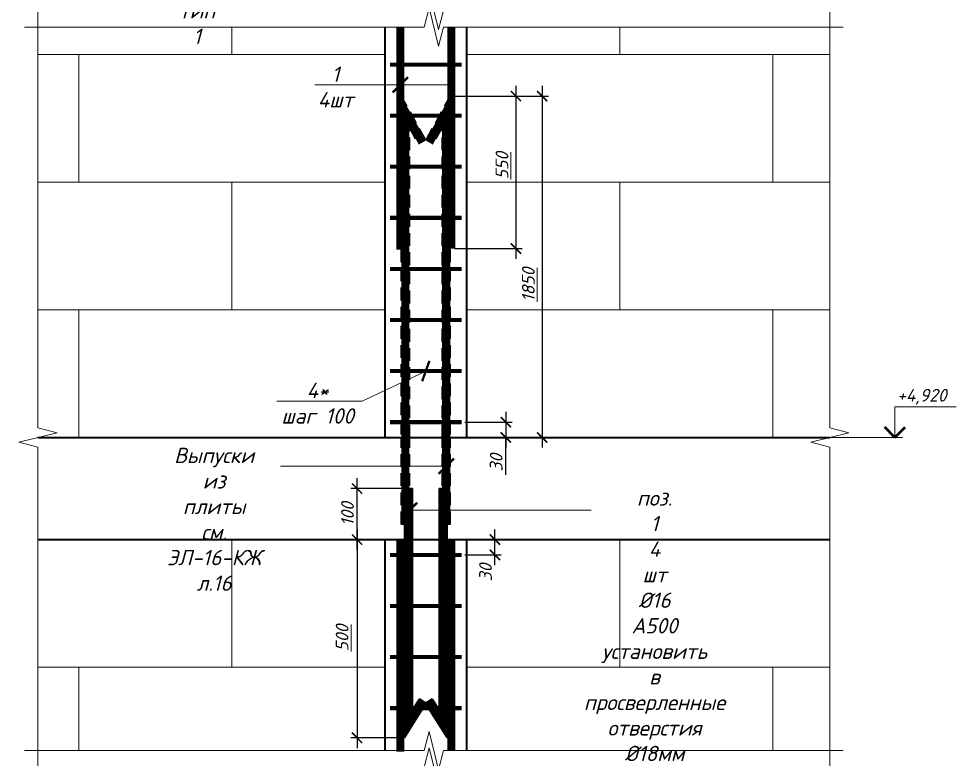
# Model space of a CAD drawing. Header units: millimetres. Extents: x -1807136 to 209800, y 0 to 410608.
# Drawn here: x 20333 to 22169, y 33532 to 34982 of the extents above; entities that cross this region are included whole.
import ezdxf
from ezdxf import colors
from ezdxf.entities.mleader import LeaderData, LeaderLine
from ezdxf.math import Vec2, Vec3

# ---------------------------------------------------------------- set-up
doc = ezdxf.new("R2010")
doc.units = ezdxf.units.MM
doc.header["$PDMODE"] = 3
doc.linetypes.add('DASHED2', pattern=[0.375, 0.25, -0.125])
doc.layers.get('0').update_dxf_attribs({"lineweight": 5})
doc.layers.get('Defpoints').update_dxf_attribs({"lineweight": 0})
for name, color, linetype, lineweight in [('#Dimensions', 7, 'Continuous', 9), ('#Арматура', 152, 'Continuous', 30), ('#Бетон разрез', 22, 'Continuous', 40), ('#Выноски', 7, 'Continuous', 15), ('#Газобетон вид', 150, 'Continuous', 18), ('#разм', 7, 'Continuous', 9), ('A-okno', 7, 'Continuous', 0), ('k_ Размеры', 7, 'Continuous', 15)]:
    doc.layers.add(name, color=color, linetype=linetype, lineweight=lineweight)
doc.layers.add('#Арматура вид_2', color=7, linetype='Continuous', lineweight=35, true_color=0x616161)
doc.styles.add('STEP PR', font='isocpeui.ttf')
doc.dimstyles.new('SPDS', dxfattribs={"dimscale": 10, "dimtxt": 2.5, "dimasz": 2, "dimexe": 1.25, "dimexo": 0.625, "dimtad": 1, "dimdec": 0, "dimrnd": 0.001, "dimtxsty": 'STEP PR', "dimblk": 'ARCHTICK', "dimcen": 2.5, "dimdle": 2, "dimclrd": 256, "dimclre": 256, "dimclrt": 7, "dimadec": 0, "dimazin": 2, "dimtfac": 0.75, "dimtdec": 0, "dimtmove": 1, "dimatfit": 3, "dimfxl": 1, "dimtolj": 1, "dimarcsym": 1})

# ---------------------------------------------------------------- blocks, each defined once
blk = doc.blocks.new('_ArchTick')
at = {"color": 0, "linetype": 'ByBlock', "const_width": 0.15}
blk.add_lwpolyline([(-0.5, -0.5), (0.5, 0.5)], dxfattribs=at)
blk = doc.blocks.new('*D329')
at = {"layer": '#Dimensions', "lineweight": -2, "transparency": 16777216}
for p, q in [((21358, 34850.1), (21358, 34141.8)), ((21184.4, 34830.1), (21370.5, 34830.1)), ((21216.4, 34161.8), (21370.5, 34161.8))]:
    blk.add_line(p, q, dxfattribs=at)
at = {"layer": 'Defpoints', "color": 0, "transparency": 16777216}
for p in [(21178.1, 34830.1), (21210.1, 34161.8), (21358, 34161.8)]:
    blk.add_point(p, dxfattribs=at)
at = {"layer": '#Dimensions', "lineweight": -2, "transparency": 16777216, "xscale": 20, "yscale": 20, "zscale": 20}
for p, rotation in [((21358, 34830.1), 90), ((21358, 34161.8), 270)]:
    blk.add_blockref('_ArchTick', p, dxfattribs=dict(at, rotation=rotation))
at = {"layer": '#Dimensions', "transparency": 16777216, "insert": (21331, 34460.8), "char_height": 25, "attachment_point": 5, "rotation": 90, "style": 'STEP PR'}
blk.add_mtext('\\A1;\\L1850', dxfattribs=at)
blk = doc.blocks.new('*U411')
at = {"color": 0, "linetype": 'ByBlock', "lineweight": -2}
for p, q in [((55.213, 0), (55.525, 1.25)), ((55.525, 1.25), (56.15, -1.25)), ((55.213, 0), (0, 0)), ((56.15, -1.25), (56.463, 0)), ((111.676, 0), (56.463, 0))]:
    blk.add_line(p, q, dxfattribs=at)
blk = doc.blocks.new('*U392')
at = {"color": 0, "linetype": 'ByBlock', "lineweight": -2}
for p, q in [((55.213, 0), (55.525, 1.25)), ((55.525, 1.25), (56.15, -1.25)), ((55.213, 0), (0, 0)), ((56.15, -1.25), (56.463, 0)), ((111.676, 0), (56.463, 0))]:
    blk.add_line(p, q, dxfattribs=at)
blk = doc.blocks.new('*U108')
at = {"color": 0, "linetype": 'ByBlock', "lineweight": -2}
for p, q in [((26.107, 0), (26.419, 1.25)), ((26.419, 1.25), (27.044, -1.25)), ((26.107, 0), (0, 0)), ((27.044, -1.25), (27.357, 0)), ((53.463, 0), (27.357, 0))]:
    blk.add_line(p, q, dxfattribs=at)
blk = doc.blocks.new('*D338')
at = {"layer": 'Defpoints', "color": 0, "transparency": 16777216}
for p in [(21180.1, 34830.1), (21180.1, 34531.6), (21306.7, 34531.6)]:
    blk.add_point(p, dxfattribs=at)
at = {"layer": 'k_ Размеры', "lineweight": -2, "transparency": 16777216}
for p, q in [((21306.7, 34850.1), (21306.7, 34511.6)), ((21186.4, 34830.1), (21319.2, 34830.1)), ((21186.4, 34531.6), (21319.2, 34531.6))]:
    blk.add_line(p, q, dxfattribs=at)
at = {"layer": 'k_ Размеры', "lineweight": -2, "transparency": 16777216, "xscale": 20, "yscale": 20, "zscale": 20}
for p, rotation in [((21306.7, 34830.1), 90), ((21306.7, 34531.6), 270)]:
    blk.add_blockref('_ArchTick', p, dxfattribs=dict(at, rotation=rotation))
at = {"layer": 'k_ Размеры', "color": 7, "transparency": 16777216, "insert": (21279.4, 34693.8), "char_height": 25, "attachment_point": 5, "rotation": 90, "style": 'STEP PR'}
blk.add_mtext('\\A1;\\L550', dxfattribs=at)
blk = doc.blocks.new('*D409')
at = {"layer": 'Defpoints', "color": 0, "transparency": 16777216}
for p in [(21088.1, 33961.8), (20995.5, 33573.7), (21088.1, 33573.7)]:
    blk.add_point(p, dxfattribs=at)
at = {"layer": 'k_ Размеры', "lineweight": -2, "transparency": 16777216}
for p, q in [((20995.5, 33981.8), (20995.5, 33553.7)), ((21081.9, 33961.8), (20983, 33961.8)), ((21081.9, 33573.7), (20983, 33573.7))]:
    blk.add_line(p, q, dxfattribs=at)
at = {"layer": 'k_ Размеры', "lineweight": -2, "transparency": 16777216, "xscale": 20, "yscale": 20, "zscale": 20}
for p, rotation in [((20995.5, 33961.8), 90), ((20995.5, 33573.7), 270)]:
    blk.add_blockref('_ArchTick', p, dxfattribs=dict(at, rotation=rotation))
at = {"layer": 'k_ Размеры', "color": 7, "transparency": 16777216, "insert": (20966.2, 33769), "char_height": 25, "attachment_point": 5, "rotation": 90, "style": 'STEP PR'}
blk.add_mtext('\\A1;\\L500', dxfattribs=at)
blk = doc.blocks.new('*D410')
at = {"layer": 'Defpoints', "color": 0, "transparency": 16777216}
for p in [(20995.5, 34061.8), (21104.1, 34061.8), (21088.1, 33961.8)]:
    blk.add_point(p, dxfattribs=at)
at = {"layer": 'k_ Размеры', "lineweight": -2, "transparency": 16777216}
for p, q in [((20995.5, 33941.8), (20995.5, 34081.8)), ((21097.9, 34061.8), (20983, 34061.8)), ((21081.9, 33961.8), (20983, 33961.8))]:
    blk.add_line(p, q, dxfattribs=at)
at = {"layer": 'k_ Размеры', "lineweight": -2, "transparency": 16777216, "xscale": 20, "yscale": 20, "zscale": 20}
for p, rotation in [((20995.5, 34061.8), 90), ((20995.5, 33961.8), 270)]:
    blk.add_blockref('_ArchTick', p, dxfattribs=dict(at, rotation=rotation))
at = {"layer": 'k_ Размеры', "color": 7, "transparency": 16777216, "insert": (20976.7, 34011.8), "char_height": 25, "attachment_point": 5, "rotation": 90, "style": 'STEP PR'}
blk.add_mtext('\\A1;100', dxfattribs=at)
blk = doc.blocks.new('*D412')
at = {"layer": 'Defpoints', "color": 0, "transparency": 16777216}
for p in [(21200.1, 34191.8), (21200.1, 34161.8), (21286.8, 34161.8)]:
    blk.add_point(p, dxfattribs=at)
at = {"layer": 'k_ Размеры', "lineweight": -2, "transparency": 16777216}
for p, q in [((21286.8, 34211.8), (21286.8, 34141.8)), ((21206.4, 34191.8), (21299.3, 34191.8)), ((21206.4, 34161.8), (21299.3, 34161.8)), ((21286.8, 34088.6), (21286.8, 34161.8))]:
    blk.add_line(p, q, dxfattribs=at)
at = {"layer": 'k_ Размеры', "lineweight": -2, "transparency": 16777216, "xscale": 20, "yscale": 20, "zscale": 20}
for p, rotation in [((21286.8, 34191.8), 90), ((21286.8, 34161.8), 270)]:
    blk.add_blockref('_ArchTick', p, dxfattribs=dict(at, rotation=rotation))
at = {"layer": 'k_ Размеры', "color": 7, "transparency": 16777216, "insert": (21268, 34112.3), "char_height": 25, "attachment_point": 5, "rotation": 90, "style": 'STEP PR'}
blk.add_mtext('\\A1;30', dxfattribs=at)
blk = doc.blocks.new('*D414')
at = {"layer": 'Defpoints', "color": 0, "transparency": 16777216}
for p in [(21200.1, 33961.8), (21265.5, 33961.8), (21200.1, 33931.8)]:
    blk.add_point(p, dxfattribs=at)
at = {"layer": 'k_ Размеры', "lineweight": -2, "transparency": 16777216}
for p, q in [((21265.5, 33911.8), (21265.5, 33981.8)), ((21206.4, 33961.8), (21278, 33961.8)), ((21206.4, 33931.8), (21278, 33931.8))]:
    blk.add_line(p, q, dxfattribs=at)
at = {"layer": 'k_ Размеры', "lineweight": -2, "transparency": 16777216, "xscale": 20, "yscale": 20, "zscale": 20}
for p, rotation in [((21265.5, 33961.8), 90), ((21265.5, 33931.8), 270)]:
    blk.add_blockref('_ArchTick', p, dxfattribs=dict(at, rotation=rotation))
at = {"layer": 'k_ Размеры', "color": 7, "transparency": 16777216, "insert": (21247.2, 33897.3), "char_height": 25, "attachment_point": 5, "rotation": 90, "style": 'STEP PR'}
blk.add_mtext('\\A1;30', dxfattribs=at)
blk = doc.blocks.new('*U97')
at = {"layer": '#разм', "ltscale": 100, "elevation": 0}
for points in [[(4577173, -920400), (4578375, -920400)], [(4577173, -921000), (4577173, -920400)], [(4575899, -921000), (4577323, -921000)]]:
    blk.add_lwpolyline(points, dxfattribs=at)
at = {"layer": 'A-okno', "color": 0, "lineweight": 50, "ltscale": 100, "elevation": 0}
for points in [[(4577173, -921000), (4576973, -920800)], [(4577173, -921000), (4577373, -920800)]]:
    blk.add_lwpolyline(points, dxfattribs=at)
at = {"layer": '#разм', "style": 'STEP PR'}
for tag, p in [('ОТМЕТКА', (4577216, -920299)), ('ПРИМЕЧАНИЕ', (4577314, -920711))]:
    blk.add_attdef(tag, p, '', height=250, dxfattribs=at)

msp = doc.modelspace()

# ---------------------------------------------------------------- linework, layer by layer
at = {"layer": '#Арматура'}
for points, const_width in [([(21080.13684, 34965.35578), (21080.13684, 34529.22794)], 16), ([(21180.13684, 34965.35578), (21180.13684, 34531.56897)], 16), ([(21200.13684, 34891.77331), (21060.13684, 34891.77331)], 8), ([(21200.13684, 34791.77331), (21060.13684, 34791.77331)], 8), ([(21200.13684, 34691.77331), (21060.13684, 34691.77331)], 8), ([(21200.13684, 34591.77331), (21060.13684, 34591.77331)], 8), ([(21200.13684, 34491.77331), (21060.13684, 34491.77331)], 8), ([(21200.13684, 34391.77331), (21060.13684, 34391.77331)], 8), ([(21200.13684, 34291.77331), (21060.13684, 34291.77331)], 8), ([(21200.13684, 34191.77331), (21060.13684, 34191.77331)], 8), ([(21080.13684, 33961.77331), (21080.13684, 33546.46682)], 16), ([(21180.13684, 33961.77331), (21180.13684, 33548.80786)], 16), ([(21200.13684, 33931.77331), (21060.13684, 33931.77331)], 8), ([(21200.13684, 33831.77331), (21060.13684, 33831.77331)], 8), ([(21200.13684, 33731.77331), (21060.13684, 33731.77331)], 8), ([(21200.13684, 33631.77331), (21060.13684, 33631.77331)], 8)]:
    msp.add_lwpolyline(points, dxfattribs=dict(at, const_width=const_width))
at = {"layer": '#Арматура', "linetype": 'DASHED2', "ltscale": 100}
for points in [[(21098.13684, 34161.77331), (21098.13684, 34768.31548), (21115.58303, 34736.8697), (21129.57402, 34744.63193), (21082.13684, 34830.13476), (21082.13684, 34161.77331)], [(21162.13684, 34161.77331), (21162.13684, 34768.31548), (21144.69064, 34736.8697), (21130.69965, 34744.63193), (21178.13684, 34830.13476), (21178.13684, 34161.77331)]]:
    msp.add_lwpolyline(points, close=True, dxfattribs=at)
for points in [[(21082.13684, 33991.77331), (21082.13684, 34161.77331)], [(21098.13684, 33991.77331), (21098.13684, 34161.77331)], [(21162.13684, 33991.77331), (21162.13684, 34161.77331)], [(21178.13684, 33991.77331), (21178.13684, 34161.77331)], [(21082.13684, 33991.77331), (21098.13684, 33991.77331)], [(21162.13684, 33991.77331), (21178.13684, 33991.77331)], [(21178.13684, 33991.77331), (21162.13684, 33991.77331)]]:
    msp.add_lwpolyline(points, dxfattribs=at)
at = {"layer": '#Арматура', "ltscale": 100}
for points in [[(21088.13684, 34061.77331), (21104.13684, 34061.77331)], [(21131.15682, 33641.72089), (21088.13684, 33573.73616), (21088.13684, 34061.77331)], [(21117.63639, 33650.27646), (21104.13684, 33628.94305), (21104.13684, 34061.77331)], [(21129.11685, 33641.72089), (21172.13684, 33573.73616), (21172.13684, 34061.77331)], [(21142.63729, 33650.27646), (21156.13684, 33628.94305), (21156.13684, 34061.77331)], [(21172.13684, 34061.77331), (21156.13684, 34061.77331)], [(21117.63639, 33650.27646), (21131.15682, 33641.72089)], [(21142.63729, 33650.27646), (21129.11685, 33641.72089)]]:
    msp.add_lwpolyline(points, dxfattribs=at)
at = {"layer": '#Арматура вид_2', "linetype": 'DASHED2', "ltscale": 100, "const_width": 16}
for points in [[(21090.13684, 33991.77331), (21090.13684, 34799.22512), (21122.57853, 34740.75082)], [(21170.13684, 33991.77331), (21170.13684, 34799.22512), (21137.69514, 34740.75082)]]:
    msp.add_lwpolyline(points, dxfattribs=at)
at = {"layer": '#Арматура вид_2', "ltscale": 100, "const_width": 16}
for points in [[(21124.3966, 33645.99867), (21096.13684, 33601.3396), (21096.13684, 34061.77331)], [(21135.87707, 33645.99867), (21164.13684, 33601.3396), (21164.13684, 34061.77331)]]:
    msp.add_lwpolyline(points, dxfattribs=at)
at = {"layer": '#Бетон разрез'}
for points in [[(21050.13684, 34965.35578), (21050.13684, 34161.77331)], [(21210.13684, 34965.35578), (21210.13684, 34161.77331)], [(20370.25867, 34161.77331), (21921.65549, 34161.77331)], [(21050.13684, 34161.77331), (21210.13684, 34161.77331)], [(20370.25867, 33961.77331), (21921.65549, 33961.77331)], [(21050.13684, 33961.77331), (21050.13684, 33548.80786)], [(21210.13684, 33961.77331), (21210.13684, 33548.80786)]]:
    msp.add_lwpolyline(points, dxfattribs=at)
at = {"layer": '#Газобетон вид'}
for points in [[(20370.25867, 34911.77331), (20750.13684, 34911.77331), (20750.13684, 34965.35578)], [(20750.13684, 34965.35578), (20750.13684, 34911.77331), (21050.13684, 34911.77331)], [(21510.13684, 34965.35578), (21510.13684, 34911.77331), (21210.13684, 34911.77331)], [(21921.65549, 34911.77331), (21510.13684, 34911.77331), (21510.13684, 34965.35578)], [(20370.25867, 34661.77331), (20450.13684, 34661.77331), (20450.13684, 34911.77331), (20370.25867, 34911.77331)], [(21921.65549, 34661.77331), (21810.13684, 34661.77331), (21810.13684, 34911.77331), (21921.65549, 34911.77331)], [(20370.25867, 34411.77331), (20750.13684, 34411.77331), (20750.13684, 34661.77331), (20370.25867, 34661.77331)], [(21050.13684, 34661.77331), (20750.13684, 34661.77331), (20750.13684, 34411.77331), (21050.13684, 34411.77331)], [(21210.13684, 34661.77331), (21510.13684, 34661.77331), (21510.13684, 34411.77331), (21210.13684, 34411.77331)], [(21921.65549, 34411.77331), (21510.13684, 34411.77331), (21510.13684, 34661.77331), (21921.65549, 34661.77331)], [(20370.25867, 34161.77331), (20450.13684, 34161.77331), (20450.13684, 34411.77331), (20370.25867, 34411.77331)], [(21911.23231, 34161.77331), (21810.13684, 34161.77331), (21810.13684, 34411.77331), (21921.65549, 34411.77331)], [(20370.25867, 34161.77331), (21921.65549, 34161.77331)], [(20370.25867, 33711.77331), (20750.13684, 33711.77331), (20750.13684, 33961.77331), (20370.25867, 33961.77331)], [(21050.13684, 33961.77331), (20750.13684, 33961.77331), (20750.13684, 33711.77331), (21050.13684, 33711.77331)], [(21210.13684, 33961.77331), (21510.13684, 33961.77331), (21510.13684, 33711.77331), (21210.13684, 33711.77331)], [(21921.65549, 33711.77331), (21510.13684, 33711.77331), (21510.13684, 33961.77331), (21921.65549, 33961.77331)], [(20450.13684, 33548.80786), (20450.13684, 33711.77331), (20370.25867, 33711.77331)], [(21050.13684, 33548.80786), (21050.13684, 33711.77331), (20450.13684, 33711.77331), (20450.13684, 33548.80786)], [(21210.13684, 33548.80786), (21210.13684, 33711.77331), (21810.13684, 33711.77331), (21810.13684, 33548.80786)], [(21810.13684, 33548.80786), (21810.13684, 33711.77331), (21921.65549, 33711.77331)]]:
    msp.add_lwpolyline(points, dxfattribs=at)
for points in [[(20450.13684, 34661.77331), (21050.13684, 34661.77331), (21050.13684, 34911.77331), (20450.13684, 34911.77331)], [(21810.13684, 34661.77331), (21210.13684, 34661.77331), (21210.13684, 34911.77331), (21810.13684, 34911.77331)], [(20450.13684, 34161.77331), (21050.13684, 34161.77331), (21050.13684, 34411.77331), (20450.13684, 34411.77331)], [(21810.13684, 34161.77331), (21210.13684, 34161.77331), (21210.13684, 34411.77331), (21810.13684, 34411.77331)]]:
    msp.add_lwpolyline(points, close=True, dxfattribs=at)

# ---------------------------------------------------------------- block references
at = {"layer": '#Dimensions', "xscale": 0.1, "yscale": 0.1, "zscale": 0.1}
msp.add_blockref('*U97', (-435668.20343, 126261.78642, 0), dxfattribs=at).add_auto_attribs({'ОТМЕТКА': '+4,920'})
at = {"xscale": -30, "yscale": -30, "zscale": -30, "rotation": 270}
for name, p in [('*U411', (20370.25867, 32486.63352)), ('*U392', (21921.65549, 32486.63352))]:
    msp.add_blockref(name, p, dxfattribs=at)
at = {"xscale": -30, "yscale": -30, "zscale": -30}
for p in [(21947.90549, 34997.69764), (21947.90549, 34965.35578), (21947.90549, 33548.80786), (21947.90549, 33516.466)]:
    msp.add_blockref('*U108', p, dxfattribs=at)

# ---------------------------------------------------------------- dimensions: what is measured, and where the dimension line sits
at = {"layer": '#Dimensions'}
dim = msp.add_linear_dim(base=(21358.0202, 34161.77331), p1=(21178.13684, 34830.13476), p2=(21210.13684, 34161.77331), angle=90, text='%%U1850', dimstyle='SPDS', override={"dimgap": 1.2, "dimrnd": 5, "dimblk1": 'ArchTick', "dimblk2": 'ArchTick', "dimsah": 1, "dimclrt": 256}, dxfattribs=at)
dim.commit()
dim.dimension.update_dxf_attribs({"geometry": '*D329', "text_midpoint": (21358.0202, 34460.75729), "dimtype": 160})
at = {"layer": 'k_ Размеры'}
for base, p1, p2, text, picture, middle in [((21306.66351, 34531.56897), (21180.13684, 34830.13476), (21180.13684, 34531.56897), '%%U550', '*D338', (21300.63725, 34693.83287)), ((20995.49167, 33573.73616), (21088.13684, 33961.77331), (21088.13684, 33573.73616), '%%U500', '*D409', (20987.45001, 33769.00529))]:
    dim = msp.add_linear_dim(base=base, p1=p1, p2=p2, angle=90, text=text, dimstyle='SPDS', dxfattribs=at)
    dim.commit()
    dim.dimension.update_dxf_attribs({"geometry": picture, "text_midpoint": middle, "dimtype": 160})
for base, p1, p2, picture, middle in [((21286.78785, 34161.77331), (21200.13684, 34191.77331), (21200.13684, 34161.77331), '*D412', (21286.78785, 34112.3384)), ((21265.48994, 33961.77331), (21200.13684, 33931.77331), (21200.13684, 33961.77331), '*D414', (21265.99407, 33897.31077))]:
    dim = msp.add_linear_dim(base=base, p1=p1, p2=p2, angle=90, dimstyle='SPDS', dxfattribs=at)
    dim.commit()
    dim.dimension.update_dxf_attribs({"geometry": picture, "text_midpoint": middle, "dimtype": 160})
dim = msp.add_linear_dim(base=(20995.49167, 34061.77331), p1=(21088.13684, 33961.77331), p2=(21104.13684, 34061.77331), angle=90, dimstyle='SPDS', dxfattribs=at)
dim.commit()
dim.dimension.update_dxf_attribs({"geometry": '*D410', "text_midpoint": (20976.74167, 34011.77331)})

# ---------------------------------------------------------------- leaders
at = {"layer": '#Dimensions'}
ml = msp.add_multileader_mtext('Standard', dxfattribs=at)
ml.set_content('\\A1;Железобетонный \\Pсердечник тип 1               ', color=256, style='STEP PR')
ml.set_leader_properties(color=256, linetype='ByLayer', lineweight=-1)
ml.build(insert=Vec2(0, 0))
ml.multileader.update_dxf_attribs({"text_left_attachment_type": 6, "text_right_attachment_type": 6, "dogleg_length": 0, "arrow_head_size": 30, "scale": 0.1})
ctx = ml.context
ctx.base_point, ctx.scale, ctx.char_height, ctx.arrow_head_size, ctx.landing_gap_size, ctx.plane_origin = Vec3(20509.55935, 35073.28668), 0.1, 30, 30, 12.5, Vec3(23137.4649, 33708.95917)
ctx.left_attachment, ctx.right_attachment, ctx.text_align_type = 6, 6, 1
notes = []
notes.append((ctx, [(1, (1, 1, 0), (20854.58208, 35073.28668), (-1, 0), 0, [(1, [(21051.97382, 35048.77184)], 0, [])])]))
ctx.mtext.insert, ctx.mtext.rotation, ctx.mtext.width, ctx.mtext.defined_height, ctx.mtext.alignment, ctx.mtext.flow_direction = Vec3(20682.07071, 35112.28668), 6.2831853072, 410.3663144, 76.95222, 2, 5
at = {"layer": '#Выноски'}
ml = msp.add_multileader_mtext('Standard', dxfattribs=at)
ml.set_content('\\A1;1\\P4шт', color=256, style='STEP PR')
ml.set_leader_properties(color=256, linetype='ByLayer', lineweight=-1)
ml.set_arrow_properties(name='ARCHTICK')
ml.build(insert=Vec2(0, 0))
ml.multileader.update_dxf_attribs({"text_left_attachment_type": 6, "text_right_attachment_type": 6, "dogleg_length": 0, "arrow_head_size": 30, "scale": 0.1})
ctx = ml.context
ctx.base_point, ctx.scale, ctx.char_height, ctx.arrow_head_size, ctx.landing_gap_size, ctx.plane_origin = Vec3(20902.46507, 34852.04069), 0.1, 30, 30, 12.5, Vec3(22376.96955, 33836.05565)
ctx.left_attachment, ctx.right_attachment, ctx.text_align_type = 6, 6, 1
notes.append((ctx, [(1, (1, 1, 0), (21004.10143, 34852.04069), (-1, 0), 0, [(1, [(21080.13684, 34852.04069), (21180.13684, 34852.04069)], 0, [])])]))
ctx.mtext.insert, ctx.mtext.rotation, ctx.mtext.alignment, ctx.mtext.flow_direction = Vec3(20953.28325, 34888.04069), 6.2831853072, 2, 5
ml = msp.add_multileader_mtext('Standard', dxfattribs=at)
ml.set_content('\\A1;4*\\Pшаг 100', color=256, style='STEP PR')
ml.set_leader_properties(color=256, linetype='ByLayer', lineweight=-1)
ml.set_arrow_properties(name='ARCHTICK')
ml.build(insert=Vec2(0, 0))
ml.multileader.update_dxf_attribs({"text_left_attachment_type": 6, "text_right_attachment_type": 6, "dogleg_length": 0, "arrow_head_size": 30, "scale": 0.1})
ctx = ml.context
ctx.base_point, ctx.scale, ctx.char_height, ctx.arrow_head_size, ctx.landing_gap_size, ctx.plane_origin = Vec3(20830.86151, 34232.87762), 0.1, 30, 30, 12.5, Vec3(22484.80869, 33216.89258)
ctx.left_attachment, ctx.right_attachment, ctx.text_align_type = 6, 6, 1
notes.append((ctx, [(1, (1, 1, 0), (21005.56606, 34232.87762), (-1, 0), 0, [(0, [(21130.13684, 34291.77331)], 0, [])])]))
ctx.mtext.insert, ctx.mtext.rotation, ctx.mtext.alignment, ctx.mtext.flow_direction = Vec3(20918.21378, 34268.87762), 6.2831853072, 2, 5
ml = msp.add_multileader_mtext('Standard', dxfattribs=at)
ml.set_content('\\A1;Выпуски из плиты\\Pсм. ЭЛ-16-КЖ л.16', color=256, style='STEP PR')
ml.set_leader_properties(color=256, linetype='ByLayer', lineweight=-1)
ml.set_arrow_properties(name='ARCHTICK')
ml.build(insert=Vec2(0, 0))
ml.multileader.update_dxf_attribs({"text_left_attachment_type": 6, "text_right_attachment_type": 6, "dogleg_length": 0, "arrow_head_size": 30, "scale": 0.1})
ctx = ml.context
ctx.base_point, ctx.scale, ctx.char_height, ctx.arrow_head_size, ctx.landing_gap_size, ctx.plane_origin = Vec3(20527.41094, 34105.61623), 0.1, 30, 30, 12.5, Vec3(21948.22508, 32228.63127)
ctx.left_attachment, ctx.right_attachment, ctx.text_align_type = 6, 6, 1
notes.append((ctx, [(1, (1, 1, 0), (20903.57003, 34105.61623), (-1, 0), 0, [(0, [(21170.57593, 34105.61623), (21089.00041, 34105.61623)], 0, [])])]))
ctx.mtext.insert, ctx.mtext.rotation, ctx.mtext.width, ctx.mtext.alignment, ctx.mtext.flow_direction = Vec3(20715.49049, 34141.61623), 6.2831853072, 451.6588192, 2, 5
ml = msp.add_multileader_mtext('Standard', dxfattribs=at)
ml.set_content('\\A1;поз. 1  4 шт\\P%%C16 A500\\Pустановить в просверленные отверстия %%C18мм', color=256, style='STEP PR')
ml.set_leader_properties(color=256, linetype='ByLayer', lineweight=-1)
ml.set_arrow_properties(name='ARCHTICK')
ml.build(insert=Vec2(0, 0))
ml.multileader.update_dxf_attribs({"text_left_attachment_type": 6, "text_right_attachment_type": 6, "dogleg_length": 0, "arrow_head_size": 30, "scale": 0.1})
ctx = ml.context
ctx.base_point, ctx.scale, ctx.char_height, ctx.arrow_head_size, ctx.landing_gap_size, ctx.plane_origin = Vec3(21396.30683, 34019.16071), 0.1, 30, 30, 12.5, Vec3(22526.06266, 32142.17575)
ctx.left_attachment, ctx.right_attachment, ctx.text_align_type = 6, 6, 1
notes.append((ctx, [(0, (1, 1, 0), (21396.30683, 34019.16071), (1, 0), 0, [(1, [(21098.13684, 34019.16071), (21164.13684, 34019.16071)], 0, [])])]))
ctx.mtext.insert, ctx.mtext.rotation, ctx.mtext.width, ctx.mtext.alignment, ctx.mtext.flow_direction = Vec3(21578.20456, 34058.16071), 6.2831853072, 451.6588192, 2, 5
for ctx, leaders in notes:
    for number, flags, end, landing, length, lines in leaders:
        leader = LeaderData()
        leader.index, (leader.has_last_leader_line, leader.has_dogleg_vector, leader.attachment_direction) = number, flags
        leader.last_leader_point, leader.dogleg_vector, leader.dogleg_length = Vec3(end), Vec3(landing), length
        for number, points, colour, breaks in lines:
            line = LeaderLine()
            line.index, line.vertices, line.color, line.breaks = number, Vec3.list(points), colors.encode_raw_color(colour), breaks
            leader.lines.append(line)
        ctx.leaders.append(leader)

doc.saveas('drawing.dxf')
